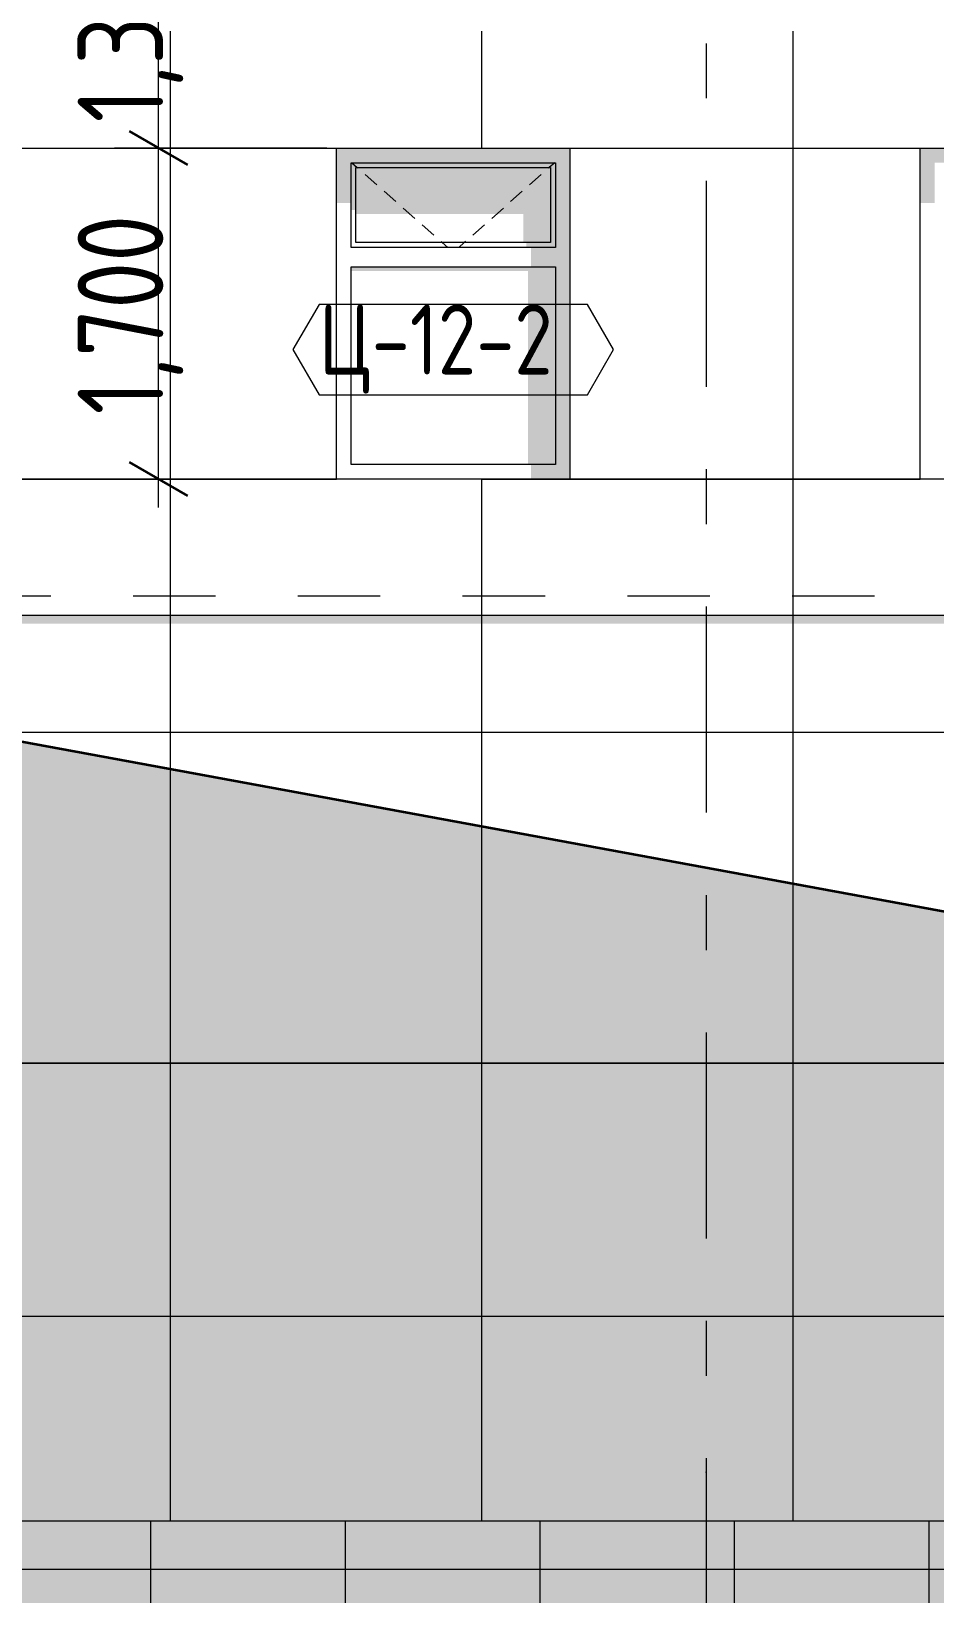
# Model space of a CAD drawing. Header units: millimetres. Extents: x 18162 to 7085488, y 72188 to 247925.
# Drawn here: x 5955989 to 5960633, y 86431 to 94456 of the extents above; entities that cross this region are included whole.
import ezdxf
from ezdxf.enums import TextEntityAlignment as Align

# ---------------------------------------------------------------- set-up
doc = ezdxf.new("R2010")
doc.units = ezdxf.units.MM
doc.header["$MEASUREMENT"] = 0
doc.linetypes.add('Dashed', pattern=[423.333333, 211.666667, -211.666667])
doc.linetypes.add('Double Dashed', pattern=[1093.611073, 529.166651, -211.666656, 141.111112, -211.666656])
for name, color, linetype in [('Archicad Windows', 7, 'Continuous'), ('Drawing & Figure', 7, 'Continuous'), ('Structural - Bearing', 7, 'Continuous'), ('Structural - Grid', 7, 'Continuous')]:
    doc.layers.add(name, color=color, linetype=linetype)
doc.styles.add('GENERATED_STYLE_3', font='', dxfattribs={"width": 0.8})
doc.styles.get('GENERATED_STYLE_3').set_extended_font_data('ISOCPEUR MON')
doc.dimstyles.new('GENERATED_STYLE__32', dxfattribs={"dimtxt": 440.00001, "dimasz": 228, "dimexe": 0.18, "dimexo": 50, "dimgap": 0, "dimtad": 1, "dimdec": 0, "dimzin": 0, "dimdsep": 46, "dimtxsty": 'GENERATED_STYLE_3', "dimblk": 'ARROWHEAD_2', "dimblk1": 'ARROWHEAD_2', "dimblk2": 'ARROWHEAD_2', "dimcen": 0.09, "dimclrd": 13, "dimclre": 13, "dimclrt": 13, "dimadec": 0, "dimazin": 0, "dimtfac": 1, "dimtdec": 4, "dimtmove": 0, "dimatfit": 3, "dimfxl": 1, "dimtolj": 1, "dimtzin": 0, "dimarcsym": 0})

# ---------------------------------------------------------------- blocks, each defined once
blk = doc.blocks.new('*X2802', base_point=(6050603.8, 91556.2))
at = {"layer": 'Structural - Bearing', "color": 8, "linetype": 'Continuous', "lineweight": 13}
for p, q in [((5956703.8, 91456.2), (5956703.8, 89156.2)), ((5958303.8, 91456.2), (5958303.8, 89156.2)), ((5959903.8, 91456.2), (5959903.8, 89156.2)), ((5955103.8, 90856.2), (5956203.8, 90856.2)), ((5956203.8, 90856.2), (5956703.8, 90856.2)), ((5956703.8, 90856.2), (5957803.8, 90856.2)), ((5957803.8, 90856.2), (5958303.8, 90856.2)), ((5958303.8, 90856.2), (5959403.8, 90856.2)), ((5959403.8, 90856.2), (5959903.8, 90856.2)), ((5959903.8, 90856.2), (5961003.8, 90856.2)), ((5955103.8, 89156.2), (5956203.8, 89156.2)), ((5956203.8, 89156.2), (5955103.8, 89156.2)), ((5956703.8, 89156.2), (5956203.8, 89156.2)), ((5956203.8, 89156.2), (5956703.8, 89156.2)), ((5956703.8, 89156.2), (5957803.8, 89156.2)), ((5956703.8, 89156.2), (5956703.8, 88556.2)), ((5957803.8, 89156.2), (5956703.8, 89156.2)), ((5958303.8, 89156.2), (5957803.8, 89156.2)), ((5957803.8, 89156.2), (5958303.8, 89156.2)), ((5958303.8, 89156.2), (5959403.8, 89156.2)), ((5958303.8, 89156.2), (5958303.8, 88556.2)), ((5959403.8, 89156.2), (5958303.8, 89156.2)), ((5959903.8, 89156.2), (5959403.8, 89156.2)), ((5959403.8, 89156.2), (5959903.8, 89156.2)), ((5959903.8, 89156.2), (5961003.8, 89156.2)), ((5959903.8, 89156.2), (5959903.8, 88556.2)), ((5961003.8, 89156.2), (5959903.8, 89156.2)), ((5956703.8, 88556.2), (5956703.8, 86806.2)), ((5958303.8, 88556.2), (5958303.8, 86806.2)), ((5959903.8, 88556.2), (5959903.8, 86806.2)), ((5955103.8, 87856.2), (5956203.8, 87856.2)), ((5956203.8, 87856.2), (5956703.8, 87856.2)), ((5956703.8, 87856.2), (5957803.8, 87856.2)), ((5957803.8, 87856.2), (5958303.8, 87856.2)), ((5958303.8, 87856.2), (5959403.8, 87856.2)), ((5959403.8, 87856.2), (5959903.8, 87856.2)), ((5959903.8, 87856.2), (5961003.8, 87856.2))]:
    blk.add_line(p, q, dxfattribs=at)
blk = doc.blocks.new('*X2924', base_point=(6050603.8, 91556.2))
at = {"layer": 'Structural - Bearing', "color": 8, "linetype": 'Continuous', "lineweight": 13}
for p, q in [((5956703.8, 94456.2), (5956703.8, 92156.2)), ((5958303.8, 94456.2), (5958303.8, 93856.2)), ((5959903.8, 94456.2), (5959903.8, 92156.2)), ((5955103.8, 93856.2), (5956203.8, 93856.2)), ((5956203.8, 93856.2), (5956703.8, 93856.2)), ((5956703.8, 93856.2), (5957558.1, 93856.2)), ((5958758.1, 93856.2), (5959403.8, 93856.2)), ((5959403.8, 93856.2), (5959903.8, 93856.2)), ((5959903.8, 93856.2), (5960558.1, 93856.2)), ((5955103.8, 92156.2), (5956203.8, 92156.2)), ((5956203.8, 92156.2), (5955103.8, 92156.2)), ((5956703.8, 92156.2), (5956203.8, 92156.2)), ((5956203.8, 92156.2), (5956703.8, 92156.2)), ((5956703.8, 92156.2), (5957558.1, 92156.2)), ((5956703.8, 92156.2), (5956703.8, 91556.2)), ((5957558.1, 92156.2), (5956703.8, 92156.2)), ((5958303.8, 92156.2), (5959403.8, 92156.2)), ((5958303.8, 92156.2), (5958303.8, 91556.2)), ((5959403.8, 92156.2), (5958758.1, 92156.2)), ((5959903.8, 92156.2), (5959403.8, 92156.2)), ((5959403.8, 92156.2), (5959903.8, 92156.2)), ((5959903.8, 92156.2), (5960558.1, 92156.2)), ((5959903.8, 92156.2), (5959903.8, 91556.2)), ((5960558.1, 92156.2), (5959903.8, 92156.2)), ((5956703.8, 91556.2), (5956703.8, 91456.2)), ((5958303.8, 91556.2), (5958303.8, 91456.2)), ((5959903.8, 91556.2), (5959903.8, 91456.2))]:
    blk.add_line(p, q, dxfattribs=at)
blk = doc.blocks.new('*D3015', base_point=(6050603.8, 91556.2))
at = {"color": 13, "linetype": 'Continuous', "lineweight": 13}
for p, q in [((5956642.8, 93856.2), (5956642.8, 95156.2)), ((5957508.1, 93856.2), (5956417.8, 93856.2)), ((5956642.8, 92156.2), (5956642.8, 93856.2)), ((5957508.1, 92156.2), (5956417.8, 92156.2)), ((5956642.8, 92009.5), (5956642.8, 92156.2))]:
    blk.add_line(p, q, dxfattribs=at)
at = {"color": 12, "linetype": 'Continuous', "lineweight": 35}
for p, q in [((5956492.8, 93942.8), (5956792.8, 93769.6)), ((5956492.8, 92242.8), (5956792.8, 92069.6))]:
    blk.add_line(p, q, dxfattribs=at)
at = {"color": 13, "lineweight": 13, "insert": (5956770.3, 92488), "char_height": 440, "attachment_point": 7, "rotation": 90, "style": 'GENERATED_STYLE_3'}
blk.add_mtext('\\A1;{\\pql;\\fISOCPEUR MON|b0|i0|c0|p0;\\W0.800000;1,700}', dxfattribs=at)
blk = doc.blocks.new('ARROWHEAD_2')
at = {"color": 0, "linetype": 'Continuous', "lineweight": 0}
for p, q in [((-0.378, -0.655), (0.378, 0.655)), ((0, 0), (-1, 0))]:
    blk.add_line(p, q, dxfattribs=at)
blk = doc.blocks.new('*D3016', base_point=(6050603.8, 91556.2))
at = {"color": 12, "linetype": 'Continuous', "lineweight": 35}
for p, q in [((5956492.8, 95242.8), (5956792.8, 95069.6)), ((5956492.8, 93942.8), (5956792.8, 93769.6))]:
    blk.add_line(p, q, dxfattribs=at)
at = {"color": 13, "linetype": 'Continuous', "lineweight": 13}
blk.add_line((5956642.8, 93856.2), (5956642.8, 95156.2), dxfattribs=at)
at = {"color": 13, "lineweight": 13, "insert": (5956770.3, 93988), "char_height": 440, "attachment_point": 7, "rotation": 90, "style": 'GENERATED_STYLE_3'}
blk.add_mtext('\\A1;{\\pql;\\fISOCPEUR MON|b0|i0|c0|p0;\\W0.800000;1,300}', dxfattribs=at)
blk = doc.blocks.new('*D3017', base_point=(6050603.8, 91556.2))
at = {"color": 13, "linetype": 'Continuous', "lineweight": 13}
for p, q in [((5956642.8, 96856.2), (5956642.8, 98156.2)), ((5957508.1, 96856.2), (5956417.8, 96856.2)), ((5956642.8, 95156.2), (5956642.8, 96856.2)), ((5957508.1, 95156.2), (5956417.8, 95156.2)), ((5956642.8, 93856.2), (5956642.8, 95156.2))]:
    blk.add_line(p, q, dxfattribs=at)
at = {"color": 12, "linetype": 'Continuous', "lineweight": 35}
for p, q in [((5956492.8, 96942.8), (5956792.8, 96769.6)), ((5956492.8, 95242.8), (5956792.8, 95069.6))]:
    blk.add_line(p, q, dxfattribs=at)
at = {"color": 13, "lineweight": 13, "insert": (5956770.3, 95488), "char_height": 440, "attachment_point": 7, "rotation": 90, "style": 'GENERATED_STYLE_3'}
blk.add_mtext('\\A1;{\\pql;\\fISOCPEUR MON|b0|i0|c0|p0;\\W0.800000;1,700}', dxfattribs=at)
blk = doc.blocks.new('Label_266_3', base_point=(5958158.1, 92587.1))
at = {"color": 13, "linetype": 'Continuous', "lineweight": 13, "flags": 128}
blk.add_lwpolyline([(5957334.2, 92821.3), (5957468.3, 92589.1), (5958847.9, 92589.1), (5958982, 92821.3), (5958847.9, 93053.6), (5957468.3, 93053.6)], close=True, dxfattribs=at)
at = {"color": 13, "lineweight": 13, "insert": (5957468.3, 93052.9), "char_height": 360, "attachment_point": 1, "style": 'GENERATED_STYLE_3'}
blk.add_mtext('\\A1;{\\pql;\\pt0,253000;\\fISOCPEUR MON|b0|i0|c0|p0;\\W0.800000;Ц-12-2\\fISOCPEUR MON|b0|i0|c0|p0;\\W0.800000;\\A1{\\H.66x;\\S^  ;}\\fISOCPEUR MON|b0|i0|c0|p0;\\W0.800000;\\fISOCPEUR MON|b0|i0|c0|p0;\\W0.800000;\\A1{\\H.66x;\\S^  ;}\\fISOCPEUR MON|b0|i0|c0|p0;\\W0.800000; \\fISOCPEUR MON|b0|i0|c0|p0;\\W0.800000;\\fISOCPEUR MON|b0|i0|c0|p0;\\W0.800000;\\fISOCPEUR MON|b0|i0|c0|p0;\\W0.800000;\\fISOCPEUR MON|b0|i0|c0|p0;\\W0.800000;\\fISOCPEUR MON|b0|i0|c0|p0;\\W0.800000;\\fISOCPEUR MON|b0|i0|c0|p0;\\W0.800000;\\fISOCPEUR MON|b0|i0|c0|p0;\\W0.800000;\\fISOCPEUR MON|b0|i0|c0|p0;\\W0.800000;\\fISOCPEUR MON|b0|i0|c0|p0;\\W0.800000;\\fISOCPEUR MON|b0|i0|c0|p0;\\W0.800000;\\fISOCPEUR MON|b0|i0|c0|p0;\\W0.800000;\\fISOCPEUR MON|b0|i0|c0|p0;\\W0.800000;\\fISOCPEUR MON|b0|i0|c0|p0;\\W0.800000;\\fISOCPEUR MON|b0|i0|c0|p0;\\W0.800000;\\fISOCPEUR MON|b0|i0|c0|p0;\\W0.800000;\\fISOCPEUR MON|b0|i0|c0|p0;\\W0.800000;\\fISOCPEUR MON|b0|i0|c0|p0;\\W0.800000;\\fISOCPEUR MON|b0|i0|c0|p0;\\W0.800000;\\fISOCPEUR MON|b0|i0|c0|p0;\\W0.800000;\\fISOCPEUR MON|b0|i0|c0|p0;\\W0.800000;\\fISOCPEUR MON|b0|i0|c0|p0;\\W0.800000;\\fISOCPEUR MON|b0|i0|c0|p0;\\W0.800000;\\fISOCPEUR MON|b0|i0|c0|p0;\\W0.800000;\\fISOCPEUR MON|b0|i0|c0|p0;\\W0.800000;\\fISOCPEUR MON|b0|i0|c0|p0;\\W0.800000;\\fISOCPEUR MON|b0|i0|c0|p0;\\W0.800000;\\fISOCPEUR MON|b0|i0|c0|p0;\\W0.800000;\\fISOCPEUR MON|b0|i0|c0|p0;\\W0.800000;\\fISOCPEUR MON|b0|i0|c0|p0;\\W0.800000;\\fISOCPEUR MON|b0|i0|c0|p0;\\W0.800000;\\fISOCPEUR MON|b0|i0|c0|p0;\\W0.800000;\\fISOCPEUR MON|b0|i0|c0|p0;\\W0.800000;\\fISOCPEUR MON|b0|i0|c0|p0;\\W0.800000;\\fISOCPEUR MON|b0|i0|c0|p0;\\W0.800000;\\fISOCPEUR MON|b0|i0|c0|p0;\\W0.800000;\\fISOCPEUR MON|b0|i0|c0|p0;\\W0.800000;\\fISOCPEUR MON|b0|i0|c0|p0;\\W0.800000;\\fISOCPEUR MON|b0|i0|c0|p0;\\W0.800000;\\fISOCPEUR MON|b0|i0|c0|p0;\\W0.800000;\\fISOCPEUR MON|b0|i0|c0|p0;\\W0.800000;\\fISOCPEUR MON|b0|i0|c0|p0;\\W0.800000;\\fISOCPEUR MON|b0|i0|c0|p0;\\W0.800000;\\fISOCPEUR MON|b0|i0|c0|p0;\\W0.800000;}', dxfattribs=at)
blk = doc.blocks.new('Standard grid marker[381]_3', base_point=(5959458.1, 151556.2))
at = {"layer": 'Structural - Grid', "color": 13, "linetype": 'Double Dashed', "lineweight": 13, "ltscale": 2}
for p, q in [((5959458.1, 150556.2), (5959458.1, 87056.2)), ((5959458.1, 87056.2), (5959458.1, 86056.2))]:
    blk.add_line(p, q, dxfattribs=at)
blk.add_point((5959458.1, 87056.2), dxfattribs=at)
blk.add_point((5959458.1, 87056.2), dxfattribs=at)
at = {"layer": 'Structural - Grid', "color": 13, "lineweight": 13, "style": 'GENERATED_STYLE_3'}
blk.add_attdef('AC_MarkerText_1', text='', height=500, rotation=360, dxfattribs=at).set_placement((5959458.1, 85706.2), align=Align.TOP_CENTER)

msp = doc.modelspace()

# ---------------------------------------------------------------- hatches: boundary and pattern name
at = {"layer": 'Archicad Windows', "linetype": 'Continuous', "lineweight": 0}
for points in [[(5957558.1, 93781.2), (5957633.1, 93781.2), (5958683.1, 93781.2), (5958758.1, 93781.2), (5958758.1, 93856.2), (5957558.1, 93856.2)], [(5962093.1, 93781.2), (5962193.1, 93781.2), (5962683.1, 93781.2), (5962758.1, 93781.2), (5962758.1, 93856.2), (5960558.1, 93856.2), (5960558.1, 93781.2), (5960633.1, 93781.2)], [(5957633.1, 93781.2), (5957558.1, 93781.2), (5957558.1, 93573.3), (5957633.1, 93573.3)], [(5957633.1, 93781.2), (5957633.1, 93756.2), (5957658.1, 93756.2), (5958658.1, 93756.2), (5958683.1, 93756.2), (5958683.1, 93781.2)], [(5957633.1, 93756.2), (5957633.1, 93538), (5957658.1, 93538), (5957658.1, 93756.2)], [(5958658.1, 93756.2), (5957658.1, 93756.2), (5957658.1, 93516.8), (5958518.1, 93516.8), (5958518.1, 93371.2), (5958658.1, 93371.2)], [(5958658.1, 93756.2), (5958658.1, 93371.2), (5958683.1, 93371.2), (5958683.1, 93756.2)], [(5958758.1, 92231.2), (5958758.1, 93781.2), (5958683.1, 93781.2), (5958683.1, 93346.2), (5958683.1, 93246.2), (5958683.1, 92231.2)], [(5960633.1, 93781.2), (5960558.1, 93781.2), (5960558.1, 93573.3), (5960633.1, 93573.3)], [(5958683.1, 93371.2), (5958533.1, 93371.2), (5958533.1, 93346.2), (5958683.1, 93346.2)], [(5958558.1, 93346.2), (5958558.1, 93246.2), (5958683.1, 93246.2), (5958683.1, 93346.2)], [(5957633.1, 93225), (5958543.1, 93225), (5958543.1, 92231.2), (5958683.1, 92231.2), (5958683.1, 93246.2), (5957633.1, 93246.2)], [(5958758.1, 92231.2), (5958558.1, 92231.2), (5958558.1, 92156.2), (5958758.1, 92156.2)]]:
    msp.add_hatch(color=49, dxfattribs=at).paths.add_polyline_path(points)
at = {"layer": 'Drawing & Figure', "linetype": 'Continuous', "lineweight": 0}
msp.add_hatch(color=49, dxfattribs=at).paths.add_polyline_path([(5993421.1, 72524.1), (5993421.1, 87799.7), (5972278.1, 87799.7), (5955912.3, 90812.5), (5920026.1, 90812.5), (5920026.1, 72524.1)])
at = {"layer": 'Structural - Bearing', "linetype": 'Continuous', "lineweight": 0}
msp.add_hatch(color=49, dxfattribs=at).paths.add_polyline_path([(5953758.1, 91413.8), (5962483.1, 91413.8), (5962483.1, 90845.3), (5962495.7, 90832.7), (5962495.7, 90803.1), (5962483.1, 90785.3), (5962483.1, 89712.3), (5962478.1, 89705.3), (5962478.1, 89696), (5962378.1, 89554.6), (5962378.1, 89184.6), (5965678.1, 89184.6), (5967058.1, 91136.2), (5963758.1, 91136.2), (5963758.1, 91456.2), (5953758.1, 91456.2)])
at = {"layer": 'Structural - Bearing', "linetype": 'Continuous', "lineweight": 9}
h = msp.add_hatch(dxfattribs=at)
h.set_pattern_fill('Grid_100x100_0003', style=0, pattern_type=2)
h.set_pattern_definition([(0, (6050603.8, 91556.2), (0, 1000), []), (90, (6050603.8, 91556.2), (-1000, 0), [])])
h.paths.add_polyline_path([(5952858.1, 86806.2), (5952858.1, 85606.2), (5973058.1, 85606.2), (5973058.1, 86806.2)])

# ---------------------------------------------------------------- linework, layer by layer
at = {"color": 8, "linetype": 'Dashed', "lineweight": 13, "ltscale": 2}
for p, q in [((5948046.5, 91556.2), (5978885, 91556.2)), ((5948046.5, 86806.2), (5978885, 86806.2))]:
    msp.add_line(p, q, dxfattribs=at)
at = {"layer": 'Archicad Windows', "color": 7, "linetype": 'Continuous', "lineweight": 13}
for p, q in [((5957558.1, 92156.2), (5957558.1, 93856.2)), ((5957558.1, 93856.2), (5958758.1, 93856.2)), ((5958758.1, 93856.2), (5958758.1, 92156.2)), ((5960558.1, 92156.2), (5960558.1, 93856.2)), ((5960558.1, 93856.2), (5962758.1, 93856.2)), ((5958758.1, 92156.2), (5957558.1, 92156.2)), ((5962758.1, 92156.2), (5960558.1, 92156.2))]:
    msp.add_line(p, q, dxfattribs=at)
at = {"layer": 'Archicad Windows', "color": 7, "linetype": 'Continuous', "lineweight": 9}
for p, q in [((5957633.1, 93346.2), (5957633.1, 93781.2)), ((5957633.1, 93781.2), (5958683.1, 93781.2)), ((5957636.5, 93781.2), (5957664.8, 93756.2)), ((5957658.1, 93371.2), (5957658.1, 93756.2)), ((5957658.1, 93756.2), (5958658.1, 93756.2)), ((5957664.8, 93756.2), (5957668.1, 93753.3)), ((5958651.4, 93756.2), (5958648.1, 93753.3)), ((5958679.8, 93781.2), (5958651.4, 93756.2)), ((5958658.1, 93756.2), (5958658.1, 93371.2)), ((5958683.1, 93781.2), (5958683.1, 93346.2)), ((5957705.6, 93720.2), (5957765.6, 93667.3)), ((5958610.6, 93720.2), (5958550.6, 93667.3)), ((5957803.1, 93634.2), (5957863.1, 93581.3)), ((5958513.1, 93634.2), (5958453.1, 93581.3)), ((5957900.6, 93548.2), (5957960.6, 93495.3)), ((5958415.6, 93548.2), (5958355.6, 93495.3)), ((5957998.1, 93462.3), (5958058.1, 93409.3)), ((5958318.1, 93462.3), (5958258.1, 93409.3)), ((5958683.1, 93346.2), (5957633.1, 93346.2)), ((5958658.1, 93371.2), (5957658.1, 93371.2)), ((5958095.6, 93376.3), (5958098.1, 93374.1)), ((5958098.1, 93374.1), (5958101.4, 93371.2)), ((5958101.4, 93371.2), (5958129.8, 93346.2)), ((5958214.8, 93371.2), (5958186.5, 93346.2)), ((5958218.1, 93374.1), (5958214.8, 93371.2)), ((5958220.6, 93376.3), (5958218.1, 93374.1)), ((5957633.1, 92231.2), (5957633.1, 93246.2)), ((5957633.1, 93246.2), (5958683.1, 93246.2)), ((5958683.1, 93246.2), (5958683.1, 92231.2)), ((5958683.1, 92231.2), (5957633.1, 92231.2))]:
    msp.add_line(p, q, dxfattribs=at)
at = {"layer": 'Drawing & Figure', "color": 7, "linetype": 'Continuous', "lineweight": 35, "flags": 128}
msp.add_lwpolyline([(5993421.1, 72524.1), (5993421.1, 87799.7), (5972278.1, 87799.7), (5955912.3, 90812.5), (5920026.1, 90812.5), (5920026.1, 72524.1)], close=True, dxfattribs=at)
at = {"layer": 'Structural - Bearing', "color": 7, "linetype": 'Continuous', "lineweight": 13}
for p, q in [((5963758.1, 91456.2), (5953658.1, 91456.2)), ((5952858.1, 86806.2), (5973058.1, 86806.2))]:
    msp.add_line(p, q, dxfattribs=at)

# ---------------------------------------------------------------- block references
at = {"color": 12, "linetype": 'Continuous', "lineweight": 13}
msp.add_blockref('Label_266_3', (5958158.1, 92587.1), dxfattribs=at)
at = {"layer": 'Structural - Bearing', "lineweight": 0}
for name in ['*X2924', '*X2802']:
    msp.add_blockref(name, (6050603.8, 91556.2), dxfattribs=at)
at = {"layer": 'Structural - Grid', "color": 13, "linetype": 'Continuous', "lineweight": 13}
msp.add_blockref('Standard grid marker[381]_3', (5959458.1, 151556.2), dxfattribs=at)

# ---------------------------------------------------------------- dimensions: what is measured, and where the dimension line sits
at = {"color": 13, "linetype": 'Continuous', "lineweight": 13}
for base, p1, p2, picture, middle in [((5956642.8, 96856.2), (5957558.1, 95156.2), (5957558.1, 96856.2), '*D3017', (5956334.8, 96225.1)), ((5956642.8, 95156.2), (5957558.1, 93856.2), (5957558.1, 95156.2), '*D3016', (5956334.8, 94725.1)), ((5956642.8, 93856.2), (5957558.1, 92156.2), (5957558.1, 93856.2), '*D3015', (5956334.8, 93225.1))]:
    dim = msp.add_linear_dim(base=base, p1=p1, p2=p2, angle=90, dimstyle='GENERATED_STYLE__32', dxfattribs=at)
    dim.commit()
    dim.dimension.update_dxf_attribs({"geometry": picture, "text_midpoint": middle, "dimtype": 160, "text_rotation": 90})

doc.saveas('drawing.dxf')
